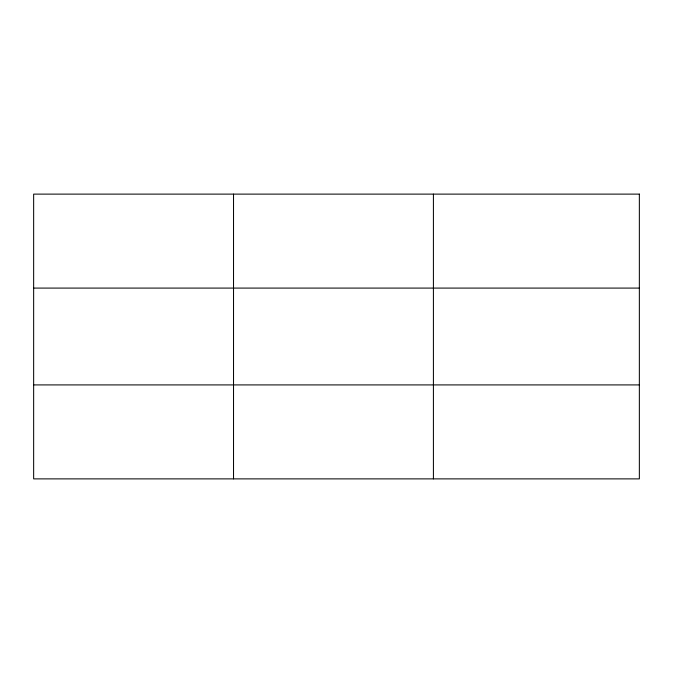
<?xml version="1.0" encoding="UTF-8"?>
<svg xmlns="http://www.w3.org/2000/svg" width="673" height="673" viewBox="0 0 673 673"><rect width="100%" height="100%" fill="white"/><g stroke="black" fill="none" stroke-linecap="round" stroke-linejoin="round"><path stroke-width="1.01" d="M233.531 194.118L233.531 478.882M433.412 194.118L433.412 478.882M33.65 288.086L639.35 288.086M33.65 384.914L639.35 384.914M639.35 194.118L639.35 478.882L33.65 478.882L33.65 194.118L639.35 194.118"/></g></svg>
